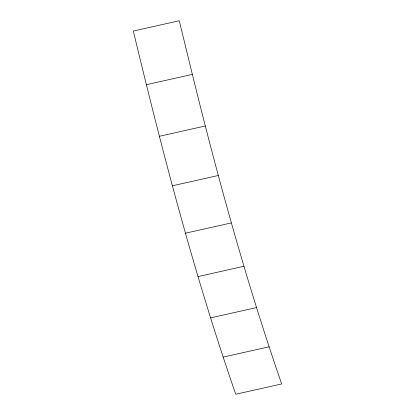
<?xml version="1.0" encoding="UTF-8"?>
<svg xmlns="http://www.w3.org/2000/svg" width="415" height="415" viewBox="0 0 415 415"><rect width="100%" height="100%" fill="white"/><g stroke="black" fill="none" stroke-linecap="round" stroke-linejoin="round"><path stroke-width="0.62" d="M146.412 84.691L192.353 74.389C218.015 178.704 246.536 282.387 281.676 383.948L235.736 394.25C194.464 275.316 162.716 153.384 133.324 31.052L179.264 20.75L192.353 74.389M159.433 136.27L205.373 125.968M172.375 185.79L218.316 175.488M185.251 233.246L231.191 222.943M197.981 276.587L243.921 266.285M210.638 317.869L256.579 307.567M223.223 357.087L269.164 346.784"/></g></svg>
